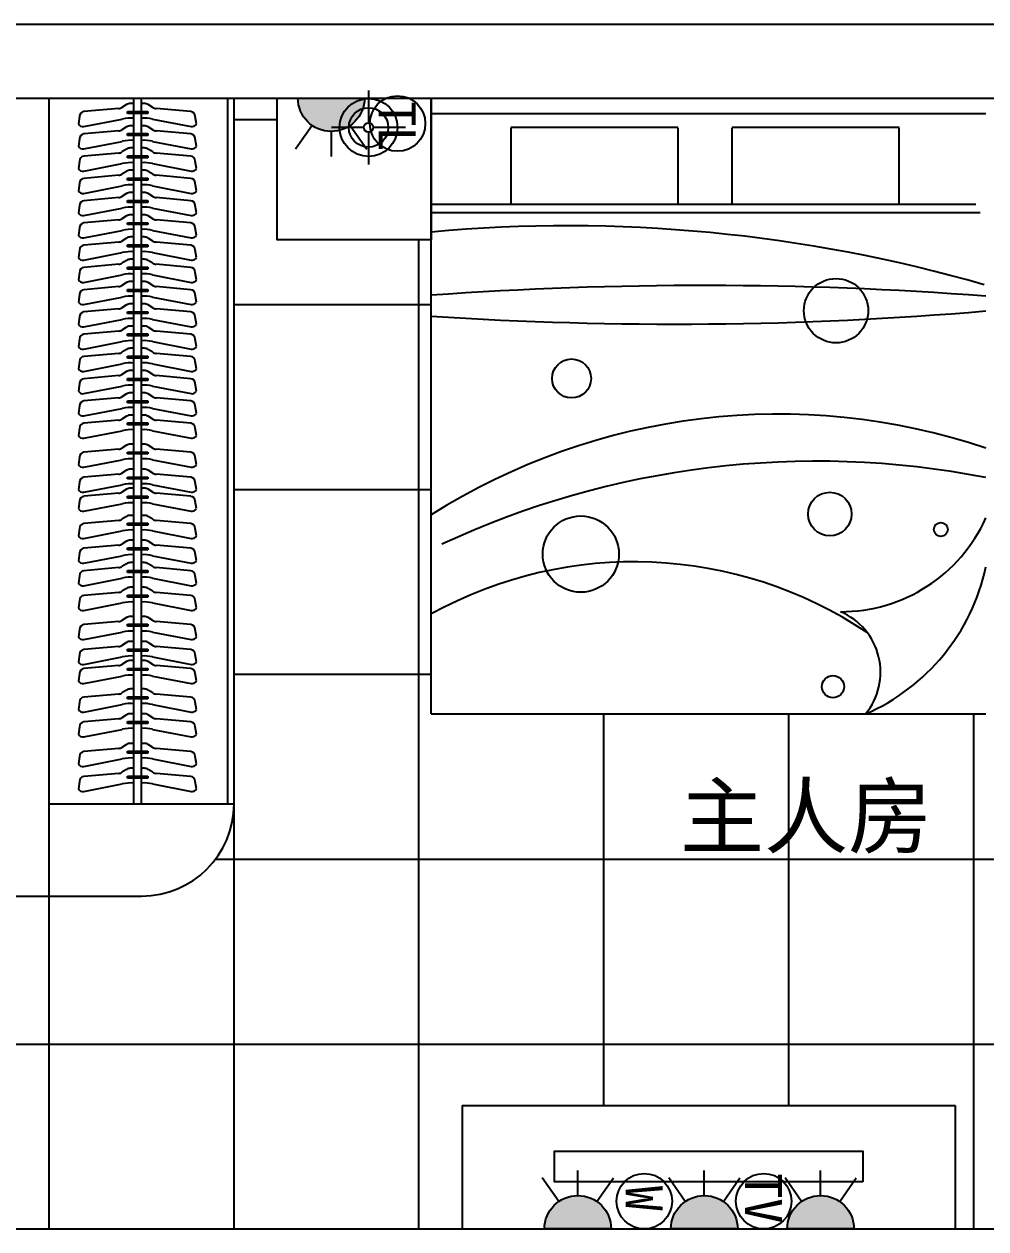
# Model space of a CAD drawing. Header units: millimetres. Extents: x 1149180 to 1411665549, y -85375798 to -28940.
# Drawn here: x 1159654 to 1162774, y -122404 to -118494 of the extents above; entities that cross this region are included whole.
import ezdxf

# ---------------------------------------------------------------- set-up
doc = ezdxf.new("R2010")
doc.units = ezdxf.units.MM
doc.linetypes.add('DASHED', pattern=[0.75, 0.5, -0.25])
for name, color, linetype in [('C', 4, 'Continuous'), ('DIME', 3, 'Continuous'), ('GSHTK', 7, 'Continuous'), ('LAYER7', 7, 'Continuous'), ('家具', 8, 'Continuous')]:
    doc.layers.add(name, color=color, linetype=linetype)
doc.styles.get("Standard").update_dxf_attribs({"font": 'txt', "bigfont": 'gbcbig.shx'})
doc.styles.add('样式 1', font='SIMFANG.TTF')

# ---------------------------------------------------------------- blocks, each defined once
blk = doc.blocks.new('grgrhhh')
at = {"ltscale": 20}
blk.add_hatch(color=22, dxfattribs=at).paths.add_polyline_path([(151041.2, -8961.1, 1), (150824.7, -8961.1)])
at = {"color": 22, "ltscale": 20}
for p, q in [((150871, -8872.4), (150817.4, -8795.5)), ((150932.9, -8852.9), (150932.9, -8771.5)), ((150994.9, -8872.4), (151048.4, -8795.5)), ((150824.7, -8961.1), (151041.2, -8961.1))]:
    blk.add_line(p, q, dxfattribs=at)
blk.add_arc((150932.9, -8961.1), 108.2, 0, 180, dxfattribs=at)

msp = doc.modelspace()

# ---------------------------------------------------------------- linework, layer by layer
at = {"color": 8}
for p, q in [((1157794.7, -118494.3), (1163914.7, -118494.3)), ((1157794.7, -118734.3), (1163674.7, -118734.3)), ((1159734.7, -121324.3), (1159734.7, -118734.3)), ((1160010, -121024.3), (1160010, -118734.3)), ((1160034, -121024.3), (1160034, -118734.3)), ((1160314.7, -121024.3), (1160314.7, -118734.3)), ((1160334.7, -118804.3), (1160474.7, -118804.3)), ((1160934.7, -122404.3), (1160934.7, -119194.3)), ((1160334.7, -119404.3), (1160974.7, -119404.3)), ((1160010, -119938.4), (1160010, -119932.7)), ((1160034, -119938.4), (1160034, -119932.7)), ((1160334.7, -120004.3), (1160974.7, -120004.3)), ((1160010, -120497.5), (1160010, -120491.8)), ((1160034, -120497.5), (1160034, -120491.8)), ((1160334.7, -120604.3), (1160974.7, -120604.3)), ((1161534.7, -122004.3), (1161534.7, -120733.2)), ((1162134.7, -122004.3), (1162134.7, -120733.2)), ((1162734.7, -122404.3), (1162734.7, -120733.2)), ((1160010, -120909.5), (1160010, -120903.8)), ((1160034, -120909.5), (1160034, -120903.8)), ((1159734.7, -121024.3), (1160334.7, -121024.3)), ((1160334.7, -122404.3), (1160334.7, -121024.3)), ((1160274.7, -121204.3), (1163674.7, -121204.3)), ((1159494.7, -121324.3), (1159734.7, -121324.3)), ((1159734.7, -122404.3), (1159734.7, -121324.3)), ((1159734.7, -121324.3), (1160034.7, -121324.3)), ((1157934.7, -121804.3), (1163674.7, -121804.3)), ((1161074.5, -122004.3), (1162674.5, -122004.3)), ((1161074.5, -122004.3), (1161074.5, -122404.3)), ((1162674.5, -122004.3), (1162674.5, -122404.3)), ((1157934.7, -122404.3), (1163674.7, -122404.3))]:
    msp.add_line(p, q, dxfattribs=at)
at = {"color": 1}
msp.add_line((1160334.7, -121024.3), (1160334.7, -118734.3), dxfattribs=at)
at = {"color": 4}
msp.add_lwpolyline([(1162374.5, -122251.8), (1161374.5, -122251.8), (1161374.5, -122151.8), (1162374.5, -122151.8)], close=True, dxfattribs=at)
at = {"color": 8}
msp.add_arc((1160034.7, -121024.3), 300, 270, 0, dxfattribs=at)
at = {"layer": 'DIME', "color": 8}
for p, q in [((1159960.4, -118768.3), (1159847.8, -118778.4)), ((1159986.3, -118755.4), (1159971.1, -118764.8)), ((1159988.8, -118777.5), (1160055.3, -118777.5)), ((1159988.8, -118783.9), (1159988.8, -118777.5)), ((1160055.3, -118783.9), (1159988.8, -118783.9)), ((1160010, -118751.9), (1159998.9, -118751.9)), ((1160043.3, -118751.9), (1160034, -118751.9)), ((1160055.3, -118777.5), (1160055.3, -118783.9)), ((1160071.1, -118764.8), (1160055.9, -118755.4)), ((1160194.4, -118778.4), (1160081.7, -118768.3)), ((1159833.1, -118794.4), (1159829.7, -118818.4)), ((1159847, -118826.8), (1159971.9, -118802.6)), ((1160010, -118824.1), (1159998.9, -118824.1)), ((1160043.3, -118824.1), (1160034, -118824.1)), ((1160070.3, -118802.6), (1160195.1, -118826.8)), ((1160212.4, -118818.4), (1160209.1, -118794.4)), ((1159960.4, -118840.6), (1159847.8, -118850.6)), ((1159986.3, -118827.7), (1159971.1, -118837)), ((1159988.8, -118849.7), (1160055.3, -118849.7)), ((1159988.8, -118856.1), (1159988.8, -118849.7)), ((1160055.3, -118856.1), (1159988.8, -118856.1)), ((1160055.3, -118849.7), (1160055.3, -118856.1)), ((1160071.1, -118837), (1160055.9, -118827.7)), ((1160194.4, -118850.6), (1160081.7, -118840.6)), ((1159833.1, -118866.6), (1159829.7, -118890.6)), ((1159847, -118899), (1159971.9, -118874.8)), ((1159986.3, -118899.9), (1159971.1, -118909.3)), ((1160010, -118896.3), (1159998.9, -118896.3)), ((1160043.3, -118896.3), (1160034, -118896.3)), ((1160071.1, -118909.3), (1160055.9, -118899.9)), ((1160070.3, -118874.8), (1160195.1, -118899)), ((1160212.4, -118890.6), (1160209.1, -118866.6)), ((1159833.1, -118938.8), (1159829.7, -118962.8)), ((1159960.4, -118912.8), (1159847.8, -118922.9)), ((1159988.8, -118922), (1160055.3, -118922)), ((1159988.8, -118928.4), (1159988.8, -118922)), ((1160055.3, -118928.4), (1159988.8, -118928.4)), ((1160055.3, -118922), (1160055.3, -118928.4)), ((1160194.4, -118922.9), (1160081.7, -118912.8)), ((1160212.4, -118962.8), (1160209.1, -118938.8)), ((1159847, -118971.3), (1159971.9, -118947)), ((1159986.3, -118972.1), (1159971.1, -118981.5)), ((1160010, -118968.5), (1159998.9, -118968.5)), ((1160043.3, -118968.5), (1160034, -118968.5)), ((1160071.1, -118981.5), (1160055.9, -118972.1)), ((1160070.3, -118947), (1160195.1, -118971.3)), ((1159833.1, -119011), (1159829.7, -119035.1)), ((1159847, -119043.5), (1159971.9, -119019.3)), ((1159960.4, -118985), (1159847.8, -118995.1)), ((1159988.8, -118994.2), (1160055.3, -118994.2)), ((1159988.8, -119000.6), (1159988.8, -118994.2)), ((1160055.3, -119000.6), (1159988.8, -119000.6)), ((1160055.3, -118994.2), (1160055.3, -119000.6)), ((1160070.3, -119019.3), (1160195.1, -119043.5)), ((1160194.4, -118995.1), (1160081.7, -118985)), ((1160212.4, -119035.1), (1160209.1, -119011)), ((1159960.4, -119057.2), (1159847.8, -119067.3)), ((1159986.3, -119044.4), (1159971.1, -119053.7)), ((1160010, -119040.8), (1159998.9, -119040.8)), ((1160043.3, -119040.8), (1160034, -119040.8)), ((1160071.1, -119053.7), (1160055.9, -119044.4)), ((1160194.4, -119067.3), (1160081.7, -119057.2)), ((1159833.1, -119083.3), (1159829.7, -119107.3)), ((1159847, -119115.7), (1159971.9, -119091.5)), ((1159988.8, -119066.4), (1160055.3, -119066.4)), ((1159988.8, -119072.8), (1159988.8, -119066.4)), ((1160055.3, -119072.8), (1159988.8, -119072.8)), ((1160055.3, -119066.4), (1160055.3, -119072.8)), ((1160070.3, -119091.5), (1160195.1, -119115.7)), ((1160212.4, -119107.3), (1160209.1, -119083.3)), ((1159960.4, -119129.5), (1159847.8, -119139.5)), ((1159986.3, -119116.6), (1159971.1, -119126)), ((1160010, -119113), (1159998.9, -119113)), ((1160043.3, -119113), (1160034, -119113)), ((1160071.1, -119126), (1160055.9, -119116.6)), ((1160194.4, -119139.5), (1160081.7, -119129.5)), ((1159833.1, -119155.5), (1159829.7, -119179.5)), ((1159847, -119188), (1159971.9, -119163.7)), ((1159988.8, -119138.7), (1160055.3, -119138.7)), ((1159988.8, -119145), (1159988.8, -119138.7)), ((1160055.3, -119145), (1159988.8, -119145)), ((1160055.3, -119138.7), (1160055.3, -119145)), ((1160070.3, -119163.7), (1160195.1, -119188)), ((1160212.4, -119179.5), (1160209.1, -119155.5)), ((1159960.4, -119201.7), (1159847.8, -119211.8)), ((1159986.3, -119188.8), (1159971.1, -119198.2)), ((1159988.8, -119210.9), (1160055.3, -119210.9)), ((1159988.8, -119217.3), (1159988.8, -119210.9)), ((1160010, -119185.2), (1159998.9, -119185.2)), ((1160043.3, -119185.2), (1160034, -119185.2)), ((1160055.3, -119210.9), (1160055.3, -119217.3)), ((1160071.1, -119198.2), (1160055.9, -119188.8)), ((1160194.4, -119211.8), (1160081.7, -119201.7)), ((1159833.1, -119227.7), (1159829.7, -119251.8)), ((1159847, -119260.2), (1159971.9, -119235.9)), ((1160055.3, -119217.3), (1159988.8, -119217.3)), ((1160070.3, -119235.9), (1160195.1, -119260.2)), ((1160212.4, -119251.8), (1160209.1, -119227.7)), ((1159960.4, -119273.9), (1159847.8, -119284)), ((1159986.3, -119261), (1159971.1, -119270.4)), ((1159988.8, -119283.1), (1160055.3, -119283.1)), ((1159988.8, -119289.5), (1159988.8, -119283.1)), ((1160055.3, -119289.5), (1159988.8, -119289.5)), ((1160010, -119257.5), (1159998.9, -119257.5)), ((1160043.3, -119257.5), (1160034, -119257.5)), ((1160055.3, -119283.1), (1160055.3, -119289.5)), ((1160071.1, -119270.4), (1160055.9, -119261)), ((1160194.4, -119284), (1160081.7, -119273.9)), ((1159833.1, -119299.9), (1159829.7, -119324)), ((1159847, -119332.4), (1159971.9, -119308.2)), ((1160010, -119329.7), (1159998.9, -119329.7)), ((1160043.3, -119329.7), (1160034, -119329.7)), ((1160070.3, -119308.2), (1160195.1, -119332.4)), ((1160212.4, -119324), (1160209.1, -119299.9)), ((1159833.1, -119372.2), (1159829.7, -119396.2)), ((1159960.4, -119346.1), (1159847.8, -119356.2)), ((1159986.3, -119333.3), (1159971.1, -119342.6)), ((1159988.8, -119355.3), (1160055.3, -119355.3)), ((1159988.8, -119361.7), (1159988.8, -119355.3)), ((1160055.3, -119361.7), (1159988.8, -119361.7)), ((1160055.3, -119355.3), (1160055.3, -119361.7)), ((1160071.1, -119342.6), (1160055.9, -119333.3)), ((1160194.4, -119356.2), (1160081.7, -119346.1)), ((1160212.4, -119396.2), (1160209.1, -119372.2)), ((1159847, -119404.6), (1159971.9, -119380.4)), ((1159986.3, -119405.5), (1159971.1, -119414.9)), ((1160010, -119401.9), (1159998.9, -119401.9)), ((1160043.3, -119401.9), (1160034, -119401.9)), ((1160071.1, -119414.9), (1160055.9, -119405.5)), ((1160070.3, -119380.4), (1160195.1, -119404.6)), ((1159833.1, -119444.4), (1159829.7, -119468.4)), ((1159960.4, -119418.4), (1159847.8, -119428.5)), ((1159988.8, -119427.6), (1160055.3, -119427.6)), ((1159988.8, -119434), (1159988.8, -119427.6)), ((1160055.3, -119434), (1159988.8, -119434)), ((1160055.3, -119427.6), (1160055.3, -119434)), ((1160194.4, -119428.5), (1160081.7, -119418.4)), ((1160212.4, -119468.4), (1160209.1, -119444.4)), ((1159847, -119476.9), (1159971.9, -119452.6)), ((1159986.3, -119477.7), (1159971.1, -119487.1)), ((1160010, -119474.1), (1159998.9, -119474.1)), ((1160043.3, -119474.1), (1160034, -119474.1)), ((1160071.1, -119487.1), (1160055.9, -119477.7)), ((1160070.3, -119452.6), (1160195.1, -119476.9)), ((1159833.1, -119516.6), (1159829.7, -119540.7)), ((1159847, -119549.1), (1159971.9, -119524.8)), ((1159960.4, -119490.6), (1159847.8, -119500.7)), ((1159988.8, -119499.8), (1160055.3, -119499.8)), ((1159988.8, -119506.2), (1159988.8, -119499.8)), ((1160055.3, -119506.2), (1159988.8, -119506.2)), ((1160055.3, -119499.8), (1160055.3, -119506.2)), ((1160070.3, -119524.8), (1160195.1, -119549.1)), ((1160194.4, -119500.7), (1160081.7, -119490.6)), ((1160212.4, -119540.7), (1160209.1, -119516.6)), ((1159960.4, -119562.8), (1159847.8, -119572.9)), ((1159986.3, -119549.9), (1159971.1, -119559.3)), ((1160010, -119546.4), (1159998.9, -119546.4)), ((1160043.3, -119546.4), (1160034, -119546.4)), ((1160071.1, -119559.3), (1160055.9, -119549.9)), ((1160194.4, -119572.9), (1160081.7, -119562.8)), ((1159833.1, -119588.9), (1159829.7, -119612.9)), ((1159847, -119621.3), (1159971.9, -119597.1)), ((1159988.8, -119572), (1160055.3, -119572)), ((1159988.8, -119578.4), (1159988.8, -119572)), ((1160055.3, -119578.4), (1159988.8, -119578.4)), ((1160055.3, -119572), (1160055.3, -119578.4)), ((1160070.3, -119597.1), (1160195.1, -119621.3)), ((1160212.4, -119612.9), (1160209.1, -119588.9)), ((1159960.4, -119635.1), (1159847.8, -119645.1)), ((1159986.3, -119622.2), (1159971.1, -119631.5)), ((1159988.8, -119644.2), (1160055.3, -119644.2)), ((1159988.8, -119650.6), (1159988.8, -119644.2)), ((1160010, -119618.6), (1159998.9, -119618.6)), ((1160043.3, -119618.6), (1160034, -119618.6)), ((1160055.3, -119644.2), (1160055.3, -119650.6)), ((1160071.1, -119631.5), (1160055.9, -119622.2)), ((1160194.4, -119645.1), (1160081.7, -119635.1)), ((1159833.1, -119661.1), (1159829.7, -119685.1)), ((1159847, -119693.5), (1159971.9, -119669.3)), ((1160055.3, -119650.6), (1159988.8, -119650.6)), ((1160070.3, -119669.3), (1160195.1, -119693.5)), ((1160212.4, -119685.1), (1160209.1, -119661.1)), ((1159960.4, -119707.3), (1159847.8, -119717.4)), ((1159986.3, -119694.4), (1159971.1, -119703.8)), ((1159988.8, -119716.5), (1160055.3, -119716.5)), ((1159988.8, -119722.9), (1159988.8, -119716.5)), ((1160055.3, -119722.9), (1159988.8, -119722.9)), ((1160010, -119690.8), (1159998.9, -119690.8)), ((1160043.3, -119690.8), (1160034, -119690.8)), ((1160055.3, -119716.5), (1160055.3, -119722.9)), ((1160071.1, -119703.8), (1160055.9, -119694.4)), ((1160194.4, -119717.4), (1160081.7, -119707.3)), ((1159833.1, -119733.3), (1159829.7, -119757.3)), ((1159847, -119765.8), (1159971.9, -119741.5)), ((1160010, -119763), (1159998.9, -119763)), ((1160043.3, -119763), (1160034, -119763)), ((1160070.3, -119741.5), (1160195.1, -119765.8)), ((1160212.4, -119757.3), (1160209.1, -119733.3)), ((1159960.4, -119779.5), (1159847.8, -119789.6)), ((1159986.3, -119766.6), (1159971.1, -119776)), ((1159988.8, -119788.7), (1160055.3, -119788.7)), ((1159988.8, -119795.1), (1159988.8, -119788.7)), ((1160055.3, -119795.1), (1159988.8, -119795.1)), ((1160055.3, -119788.7), (1160055.3, -119795.1)), ((1160071.1, -119776), (1160055.9, -119766.6)), ((1160194.4, -119789.6), (1160081.7, -119779.5)), ((1159833.1, -119805.5), (1159829.7, -119829.6)), ((1159847, -119838), (1159971.9, -119813.8)), ((1160070.3, -119813.8), (1160195.1, -119838)), ((1160212.4, -119829.6), (1160209.1, -119805.5)), ((1159960.4, -119873.9), (1159847.8, -119883.9)), ((1159986.3, -119861), (1159971.1, -119870.4)), ((1160010, -119857.4), (1159998.9, -119857.4)), ((1160043.3, -119857.4), (1160034, -119857.4)), ((1160071.1, -119870.4), (1160055.9, -119861)), ((1160194.4, -119883.9), (1160081.7, -119873.9)), ((1159833.1, -119899.9), (1159829.7, -119923.9)), ((1159847, -119932.4), (1159971.9, -119908.1)), ((1159988.8, -119883.1), (1160055.3, -119883.1)), ((1159988.8, -119889.4), (1159988.8, -119883.1)), ((1160055.3, -119889.4), (1159988.8, -119889.4)), ((1160055.3, -119883.1), (1160055.3, -119889.4)), ((1160070.3, -119908.1), (1160195.1, -119932.4)), ((1160212.4, -119923.9), (1160209.1, -119899.9)), ((1159960.4, -119954.9), (1159847.8, -119965)), ((1159986.3, -119942), (1159971.1, -119951.4)), ((1160010, -119938.4), (1159998.9, -119938.4)), ((1160043.3, -119938.4), (1160034, -119938.4)), ((1160071.1, -119951.4), (1160055.9, -119942)), ((1160194.4, -119965), (1160081.7, -119954.9)), ((1159833.1, -119980.9), (1159829.7, -120004.9)), ((1159847, -120013.4), (1159971.9, -119989.1)), ((1159988.8, -119964.1), (1160055.3, -119964.1)), ((1159988.8, -119970.5), (1159988.8, -119964.1)), ((1160055.3, -119970.5), (1159988.8, -119970.5)), ((1160055.3, -119964.1), (1160055.3, -119970.5)), ((1160070.3, -119989.1), (1160195.1, -120013.4)), ((1160212.4, -120004.9), (1160209.1, -119980.9)), ((1159960.4, -120016.8), (1159847.8, -120026.8)), ((1159986.3, -120003.9), (1159971.1, -120013.3)), ((1159988.8, -120032.4), (1159988.8, -120026)), ((1159988.8, -120026), (1160055.3, -120026)), ((1160055.3, -120032.4), (1159988.8, -120032.4)), ((1160010, -120000.3), (1159998.9, -120000.3)), ((1160043.3, -120000.3), (1160034, -120000.3)), ((1160055.3, -120026), (1160055.3, -120032.4)), ((1160071.1, -120013.3), (1160055.9, -120003.9)), ((1160194.4, -120026.8), (1160081.7, -120016.8)), ((1159833.1, -120042.8), (1159829.7, -120066.8)), ((1159847, -120075.3), (1159971.9, -120051)), ((1160070.3, -120051), (1160195.1, -120075.3)), ((1160212.4, -120066.8), (1160209.1, -120042.8)), ((1159960.4, -120104.9), (1159847.8, -120115)), ((1159986.3, -120092.1), (1159971.1, -120101.4)), ((1159988.8, -120114.1), (1160055.3, -120114.1)), ((1159988.8, -120120.5), (1159988.8, -120114.1)), ((1160010, -120088.5), (1159998.9, -120088.5)), ((1160043.3, -120088.5), (1160034, -120088.5)), ((1160055.3, -120114.1), (1160055.3, -120120.5)), ((1160071.1, -120101.4), (1160055.9, -120092.1)), ((1160194.4, -120115), (1160081.7, -120104.9)), ((1159833.1, -120131), (1159829.7, -120155)), ((1159847, -120163.4), (1159971.9, -120139.2)), ((1160055.3, -120120.5), (1159988.8, -120120.5)), ((1160070.3, -120139.2), (1160195.1, -120163.4)), ((1160212.4, -120155), (1160209.1, -120131)), ((1159960.4, -120185.2), (1159847.8, -120195.3)), ((1159986.3, -120172.3), (1159971.1, -120181.7)), ((1160010, -120168.8), (1159998.9, -120168.8)), ((1160043.3, -120168.8), (1160034, -120168.8)), ((1160071.1, -120181.7), (1160055.9, -120172.3)), ((1160194.4, -120195.3), (1160081.7, -120185.2)), ((1159833.1, -120211.3), (1159829.7, -120235.3)), ((1159847, -120243.7), (1159971.9, -120219.5)), ((1159988.8, -120194.4), (1160055.3, -120194.4)), ((1159988.8, -120200.8), (1159988.8, -120194.4)), ((1160055.3, -120200.8), (1159988.8, -120200.8)), ((1160055.3, -120194.4), (1160055.3, -120200.8)), ((1160070.3, -120219.5), (1160195.1, -120243.7)), ((1160212.4, -120235.3), (1160209.1, -120211.3)), ((1159960.4, -120258.3), (1159847.8, -120268.4)), ((1159986.3, -120245.5), (1159971.1, -120254.8)), ((1159988.8, -120267.5), (1160055.3, -120267.5)), ((1159988.8, -120273.9), (1159988.8, -120267.5)), ((1160010, -120241.9), (1159998.9, -120241.9)), ((1160043.3, -120241.9), (1160034, -120241.9)), ((1160055.3, -120267.5), (1160055.3, -120273.9)), ((1160071.1, -120254.8), (1160055.9, -120245.5)), ((1160194.4, -120268.4), (1160081.7, -120258.3)), ((1159833.1, -120284.4), (1159829.7, -120308.4)), ((1159847, -120316.8), (1159971.9, -120292.6)), ((1160055.3, -120273.9), (1159988.8, -120273.9)), ((1160070.3, -120292.6), (1160195.1, -120316.8)), ((1160212.4, -120308.4), (1160209.1, -120284.4)), ((1159960.4, -120338.6), (1159847.8, -120348.7)), ((1159986.3, -120325.7), (1159971.1, -120335.1)), ((1159988.8, -120347.8), (1160055.3, -120347.8)), ((1159988.8, -120354.2), (1159988.8, -120347.8)), ((1160010, -120322.1), (1159998.9, -120322.1)), ((1160043.3, -120322.1), (1160034, -120322.1)), ((1160055.3, -120347.8), (1160055.3, -120354.2)), ((1160071.1, -120335.1), (1160055.9, -120325.7)), ((1160194.4, -120348.7), (1160081.7, -120338.6)), ((1159833.1, -120364.6), (1159829.7, -120388.7)), ((1159847, -120397.1), (1159971.9, -120372.9)), ((1160055.3, -120354.2), (1159988.8, -120354.2)), ((1160070.3, -120372.9), (1160195.1, -120397.1)), ((1160212.4, -120388.7), (1160209.1, -120364.6)), ((1159986.3, -120420.1), (1159971.1, -120429.5)), ((1160010, -120416.5), (1159998.9, -120416.5)), ((1160043.3, -120416.5), (1160034, -120416.5)), ((1160071.1, -120429.5), (1160055.9, -120420.1)), ((1159833.1, -120459), (1159829.7, -120483)), ((1159960.4, -120433), (1159847.8, -120443)), ((1159988.8, -120442.2), (1160055.3, -120442.2)), ((1159988.8, -120448.6), (1159988.8, -120442.2)), ((1160055.3, -120448.6), (1159988.8, -120448.6)), ((1160055.3, -120442.2), (1160055.3, -120448.6)), ((1160194.4, -120443), (1160081.7, -120433)), ((1160212.4, -120483), (1160209.1, -120459)), ((1159847, -120491.5), (1159971.9, -120467.2)), ((1159986.3, -120501.1), (1159971.1, -120510.5)), ((1160010, -120497.5), (1159998.9, -120497.5)), ((1160043.3, -120497.5), (1160034, -120497.5)), ((1160071.1, -120510.5), (1160055.9, -120501.1)), ((1160070.3, -120467.2), (1160195.1, -120491.5)), ((1159833.1, -120540), (1159829.7, -120564)), ((1159960.4, -120514), (1159847.8, -120524.1)), ((1159988.8, -120523.2), (1160055.3, -120523.2)), ((1159988.8, -120529.6), (1159988.8, -120523.2)), ((1160055.3, -120529.6), (1159988.8, -120529.6)), ((1160055.3, -120523.2), (1160055.3, -120529.6)), ((1160194.4, -120524.1), (1160081.7, -120514)), ((1160212.4, -120564), (1160209.1, -120540)), ((1159847, -120572.5), (1159971.9, -120548.2)), ((1159960.4, -120575.9), (1159847.8, -120586)), ((1159986.3, -120563), (1159971.1, -120572.4)), ((1160010, -120559.4), (1159998.9, -120559.4)), ((1160043.3, -120559.4), (1160034, -120559.4)), ((1160071.1, -120572.4), (1160055.9, -120563)), ((1160070.3, -120548.2), (1160195.1, -120572.5)), ((1160194.4, -120586), (1160081.7, -120575.9)), ((1159833.1, -120601.9), (1159829.7, -120625.9)), ((1159847, -120634.4), (1159971.9, -120610.1)), ((1159988.8, -120585.1), (1160055.3, -120585.1)), ((1159988.8, -120591.5), (1159988.8, -120585.1)), ((1160055.3, -120591.5), (1159988.8, -120591.5)), ((1160055.3, -120585.1), (1160055.3, -120591.5)), ((1160070.3, -120610.1), (1160195.1, -120634.4)), ((1160212.4, -120625.9), (1160209.1, -120601.9)), ((1159986.3, -120655.6), (1159971.1, -120664.9)), ((1160010, -120652), (1159998.9, -120652)), ((1160043.3, -120652), (1160034, -120652)), ((1160071.1, -120664.9), (1160055.9, -120655.6)), ((1159833.1, -120694.5), (1159829.7, -120718.5)), ((1159960.4, -120668.4), (1159847.8, -120678.5)), ((1159988.8, -120677.6), (1160055.3, -120677.6)), ((1159988.8, -120684), (1159988.8, -120677.6)), ((1160055.3, -120684), (1159988.8, -120684)), ((1160055.3, -120677.6), (1160055.3, -120684)), ((1160194.4, -120678.5), (1160081.7, -120668.4)), ((1160212.4, -120718.5), (1160209.1, -120694.5)), ((1159847, -120726.9), (1159971.9, -120702.7)), ((1159986.3, -120735.8), (1159971.1, -120745.2)), ((1160010, -120732.2), (1159998.9, -120732.2)), ((1160043.3, -120732.2), (1160034, -120732.2)), ((1160071.1, -120745.2), (1160055.9, -120735.8)), ((1160070.3, -120702.7), (1160195.1, -120726.9)), ((1159833.1, -120774.7), (1159829.7, -120798.8)), ((1159960.4, -120748.7), (1159847.8, -120758.8)), ((1159988.8, -120757.9), (1160055.3, -120757.9)), ((1159988.8, -120764.3), (1159988.8, -120757.9)), ((1160055.3, -120764.3), (1159988.8, -120764.3)), ((1160055.3, -120757.9), (1160055.3, -120764.3)), ((1160194.4, -120758.8), (1160081.7, -120748.7)), ((1160212.4, -120798.8), (1160209.1, -120774.7)), ((1159847, -120807.2), (1159971.9, -120783)), ((1160070.3, -120783), (1160195.1, -120807.2)), ((1159960.4, -120845), (1159847.8, -120855.1)), ((1159986.3, -120832.1), (1159971.1, -120841.5)), ((1159988.8, -120854.2), (1160055.3, -120854.2)), ((1159988.8, -120860.6), (1159988.8, -120854.2)), ((1160010, -120828.5), (1159998.9, -120828.5)), ((1160043.3, -120828.5), (1160034, -120828.5)), ((1160055.3, -120854.2), (1160055.3, -120860.6)), ((1160071.1, -120841.5), (1160055.9, -120832.1)), ((1160194.4, -120855.1), (1160081.7, -120845)), ((1159833.1, -120871), (1159829.7, -120895)), ((1159847, -120903.5), (1159971.9, -120879.2)), ((1160055.3, -120860.6), (1159988.8, -120860.6)), ((1160070.3, -120879.2), (1160195.1, -120903.5)), ((1160212.4, -120895), (1160209.1, -120871)), ((1159960.4, -120926), (1159847.8, -120936.1)), ((1159986.3, -120913.1), (1159971.1, -120922.5)), ((1159988.8, -120935.2), (1160055.3, -120935.2)), ((1159988.8, -120941.6), (1159988.8, -120935.2)), ((1160010, -120909.5), (1159998.9, -120909.5)), ((1160043.3, -120909.5), (1160034, -120909.5)), ((1160055.3, -120935.2), (1160055.3, -120941.6)), ((1160071.1, -120922.5), (1160055.9, -120913.1)), ((1160194.4, -120936.1), (1160081.7, -120926)), ((1159833.1, -120952), (1159829.7, -120976.1)), ((1159847, -120984.5), (1159971.9, -120960.2)), ((1160055.3, -120941.6), (1159988.8, -120941.6)), ((1160070.3, -120960.2), (1160195.1, -120984.5)), ((1160212.4, -120976.1), (1160209.1, -120952))]:
    msp.add_line(p, q, dxfattribs=at)
for centre, radius, start, end in [((1159849.1, -118794.4), 16, 94.6237, 180), ((1159958.5, -118744.4), 24, 274.6237, 301.7137), ((1159998.9, -118775.9), 24, 90, 121.7137), ((1160043.3, -118775.9), 24, 58.2863, 90), ((1160083.7, -118744.4), 24, 238.2863, 265.3763), ((1160193.1, -118794.4), 16, 0, 85.3763), ((1159844, -118811.1), 16, 207.0567, 280.9889), ((1159999.3, -118914), 114.8, 84.6535, 103.8228), ((1159998.9, -118848.1), 24, 90, 121.7137), ((1160042.9, -118914), 114.8, 76.1772, 94.416), ((1160043.3, -118848.1), 24, 58.2863, 90), ((1160198.2, -118811.1), 16, 259.0111, 332.9433), ((1159849.1, -118866.6), 16, 94.6237, 180), ((1159958.5, -118816.6), 24, 274.6237, 301.7137), ((1160083.7, -118816.6), 24, 238.2863, 265.3763), ((1160193.1, -118866.6), 16, 0, 85.3763), ((1159844, -118883.3), 16, 207.0567, 280.9889), ((1159999.3, -118986.2), 114.8, 84.6535, 103.8228), ((1159998.9, -118920.3), 24, 90, 121.7137), ((1160042.9, -118986.2), 114.8, 76.1772, 94.416), ((1160043.3, -118920.3), 24, 58.2863, 90), ((1160198.2, -118883.3), 16, 259.0111, 332.9433), ((1159849.1, -118938.8), 16, 94.6237, 180), ((1159958.5, -118888.9), 24, 274.6237, 301.7137), ((1160083.7, -118888.9), 24, 238.2863, 265.3763), ((1160193.1, -118938.8), 16, 0, 85.3763), ((1159844, -118955.6), 16, 207.0567, 280.9889), ((1159999.3, -119058.5), 114.8, 84.6535, 103.8228), ((1159998.9, -118992.5), 24, 90, 121.7137), ((1160042.9, -119058.5), 114.8, 76.1772, 94.416), ((1160043.3, -118992.5), 24, 58.2863, 90), ((1160198.2, -118955.6), 16, 259.0111, 332.9433), ((1159849.1, -119011), 16, 94.6237, 180), ((1159958.5, -118961.1), 24, 274.6237, 301.7137), ((1159999.3, -119130.7), 114.8, 84.6535, 103.8228), ((1160042.9, -119130.7), 114.8, 76.1772, 94.416), ((1160083.7, -118961.1), 24, 238.2863, 265.3763), ((1160193.1, -119011), 16, 0, 85.3763), ((1159844, -119027.8), 16, 207.0567, 280.9889), ((1159958.5, -119033.3), 24, 274.6237, 301.7137), ((1159998.9, -119064.8), 24, 90, 121.7137), ((1160043.3, -119064.8), 24, 58.2863, 90), ((1160083.7, -119033.3), 24, 238.2863, 265.3763), ((1160198.2, -119027.8), 16, 259.0111, 332.9433), ((1159849.1, -119083.3), 16, 94.6237, 180), ((1159999.3, -119202.9), 114.8, 84.6535, 103.8228), ((1160042.9, -119202.9), 114.8, 76.1772, 94.416), ((1160193.1, -119083.3), 16, 0, 85.3763), ((1159844, -119100), 16, 207.0567, 280.9889), ((1159958.5, -119105.5), 24, 274.6237, 301.7137), ((1159998.9, -119137), 24, 90, 121.7137), ((1160043.3, -119137), 24, 58.2863, 90), ((1160083.7, -119105.5), 24, 238.2863, 265.3763), ((1160198.2, -119100), 16, 259.0111, 332.9433), ((1159849.1, -119155.5), 16, 94.6237, 180), ((1159999.3, -119275.1), 114.8, 84.6535, 103.8228), ((1160042.9, -119275.1), 114.8, 76.1772, 94.416), ((1160193.1, -119155.5), 16, 0, 85.3763), ((1159844, -119172.3), 16, 207.0567, 280.9889), ((1159849.1, -119227.7), 16, 94.6237, 180), ((1159958.5, -119177.8), 24, 274.6237, 301.7137), ((1159998.9, -119209.2), 24, 90, 121.7137), ((1160043.3, -119209.2), 24, 58.2863, 90), ((1160083.7, -119177.8), 24, 238.2863, 265.3763), ((1160193.1, -119227.7), 16, 0, 85.3763), ((1160198.2, -119172.3), 16, 259.0111, 332.9433), ((1159844, -119244.5), 16, 207.0567, 280.9889), ((1159999.3, -119347.4), 114.8, 84.6535, 103.8228), ((1160042.9, -119347.4), 114.8, 76.1772, 94.416), ((1160198.2, -119244.5), 16, 259.0111, 332.9433), ((1159849.1, -119299.9), 16, 94.6237, 180), ((1159958.5, -119250), 24, 274.6237, 301.7137), ((1159998.9, -119281.5), 24, 90, 121.7137), ((1160043.3, -119281.5), 24, 58.2863, 90), ((1160083.7, -119250), 24, 238.2863, 265.3763), ((1160193.1, -119299.9), 16, 0, 85.3763), ((1159844, -119316.7), 16, 207.0567, 280.9889), ((1159999.3, -119419.6), 114.8, 84.6535, 103.8228), ((1159998.9, -119353.7), 24, 90, 121.7137), ((1160042.9, -119419.6), 114.8, 76.1772, 94.416), ((1160043.3, -119353.7), 24, 58.2863, 90), ((1160198.2, -119316.7), 16, 259.0111, 332.9433), ((1159849.1, -119372.2), 16, 94.6237, 180), ((1159958.5, -119322.2), 24, 274.6237, 301.7137), ((1160083.7, -119322.2), 24, 238.2863, 265.3763), ((1160193.1, -119372.2), 16, 0, 85.3763), ((1159844, -119388.9), 16, 207.0567, 280.9889), ((1159999.3, -119491.8), 114.8, 84.6535, 103.8228), ((1159998.9, -119425.9), 24, 90, 121.7137), ((1160042.9, -119491.8), 114.8, 76.1772, 94.416), ((1160043.3, -119425.9), 24, 58.2863, 90), ((1160198.2, -119388.9), 16, 259.0111, 332.9433), ((1159849.1, -119444.4), 16, 94.6237, 180), ((1159958.5, -119394.4), 24, 274.6237, 301.7137), ((1159999.3, -119564.1), 114.8, 84.6535, 103.8228), ((1160042.9, -119564.1), 114.8, 76.1772, 94.416), ((1160083.7, -119394.4), 24, 238.2863, 265.3763), ((1160193.1, -119444.4), 16, 0, 85.3763), ((1159844, -119461.2), 16, 207.0567, 280.9889), ((1159958.5, -119466.7), 24, 274.6237, 301.7137), ((1159998.9, -119498.1), 24, 90, 121.7137), ((1160043.3, -119498.1), 24, 58.2863, 90), ((1160083.7, -119466.7), 24, 238.2863, 265.3763), ((1160198.2, -119461.2), 16, 259.0111, 332.9433), ((1159849.1, -119516.6), 16, 94.6237, 180), ((1159999.3, -119636.3), 114.8, 84.6535, 103.8228), ((1160042.9, -119636.3), 114.8, 76.1772, 94.416), ((1160193.1, -119516.6), 16, 0, 85.3763), ((1159844, -119533.4), 16, 207.0567, 280.9889), ((1159958.5, -119538.9), 24, 274.6237, 301.7137), ((1159998.9, -119570.4), 24, 90, 121.7137), ((1160043.3, -119570.4), 24, 58.2863, 90), ((1160083.7, -119538.9), 24, 238.2863, 265.3763), ((1160198.2, -119533.4), 16, 259.0111, 332.9433), ((1159849.1, -119588.9), 16, 94.6237, 180), ((1159999.3, -119708.5), 114.8, 84.6535, 103.8228), ((1160042.9, -119708.5), 114.8, 76.1772, 94.416), ((1160193.1, -119588.9), 16, 0, 85.3763), ((1159844, -119605.6), 16, 207.0567, 280.9889), ((1159849.1, -119661.1), 16, 94.6237, 180), ((1159958.5, -119611.1), 24, 274.6237, 301.7137), ((1159998.9, -119642.6), 24, 90, 121.7137), ((1160043.3, -119642.6), 24, 58.2863, 90), ((1160083.7, -119611.1), 24, 238.2863, 265.3763), ((1160193.1, -119661.1), 16, 0, 85.3763), ((1160198.2, -119605.6), 16, 259.0111, 332.9433), ((1159999.3, -119780.7), 114.8, 84.6535, 103.8228), ((1160042.9, -119780.7), 114.8, 76.1772, 94.416), ((1159844, -119677.8), 16, 207.0567, 280.9889), ((1159849.1, -119733.3), 16, 94.6237, 180), ((1159958.5, -119683.4), 24, 274.6237, 301.7137), ((1159998.9, -119714.8), 24, 90, 121.7137), ((1160043.3, -119714.8), 24, 58.2863, 90), ((1160083.7, -119683.4), 24, 238.2863, 265.3763), ((1160193.1, -119733.3), 16, 0, 85.3763), ((1160198.2, -119677.8), 16, 259.0111, 332.9433), ((1159844, -119750.1), 16, 207.0567, 280.9889), ((1159999.3, -119853), 114.8, 84.6535, 103.8228), ((1159998.9, -119787), 24, 90, 121.7137), ((1160042.9, -119853), 114.8, 76.1772, 94.416), ((1160043.3, -119787), 24, 58.2863, 90), ((1160198.2, -119750.1), 16, 259.0111, 332.9433), ((1159849.1, -119805.5), 16, 94.6237, 180), ((1159958.5, -119755.6), 24, 274.6237, 301.7137), ((1160083.7, -119755.6), 24, 238.2863, 265.3763), ((1160193.1, -119805.5), 16, 0, 85.3763), ((1159844, -119822.3), 16, 207.0567, 280.9889), ((1159999.3, -119925.2), 114.8, 84.6535, 103.8228), ((1160042.9, -119925.2), 114.8, 76.1772, 94.416), ((1160198.2, -119822.3), 16, 259.0111, 332.9433), ((1159958.5, -119849.9), 24, 274.6237, 301.7137), ((1159998.9, -119881.4), 24, 90, 121.7137), ((1160043.3, -119881.4), 24, 58.2863, 90), ((1160083.7, -119849.9), 24, 238.2863, 265.3763), ((1159849.1, -119899.9), 16, 94.6237, 180), ((1159999.3, -120019.5), 114.8, 84.6535, 103.8228), ((1160042.9, -120019.5), 114.8, 76.1772, 94.416), ((1160193.1, -119899.9), 16, 0, 85.3763), ((1159844, -119916.6), 16, 207.0567, 280.9889), ((1159958.5, -119931), 24, 274.6237, 301.7137), ((1159998.9, -119962.4), 24, 90, 121.7137), ((1160043.3, -119962.4), 24, 58.2863, 90), ((1160083.7, -119931), 24, 238.2863, 265.3763), ((1160198.2, -119916.6), 16, 259.0111, 332.9433), ((1159849.1, -119980.9), 16, 94.6237, 180), ((1159999.3, -120100.6), 114.8, 84.6535, 103.8228), ((1160042.9, -120100.6), 114.8, 76.1772, 94.416), ((1160193.1, -119980.9), 16, 0, 85.3763), ((1159844, -119997.7), 16, 207.0567, 280.9889), ((1159849.1, -120042.8), 16, 94.6237, 180), ((1159958.5, -119992.8), 24, 274.6237, 301.7137), ((1159998.9, -120024.3), 24, 90, 121.7137), ((1160043.3, -120024.3), 24, 58.2863, 90), ((1160083.7, -119992.8), 24, 238.2863, 265.3763), ((1160193.1, -120042.8), 16, 0, 85.3763), ((1160198.2, -119997.7), 16, 259.0111, 332.9433), ((1159844, -120059.6), 16, 207.0567, 280.9889), ((1159999.3, -120162.5), 114.8, 84.6535, 103.8228), ((1160042.9, -120162.5), 114.8, 76.1772, 94.416), ((1160198.2, -120059.6), 16, 259.0111, 332.9433), ((1159849.1, -120131), 16, 94.6237, 180), ((1159958.5, -120081), 24, 274.6237, 301.7137), ((1159998.9, -120112.5), 24, 90, 121.7137), ((1160043.3, -120112.5), 24, 58.2863, 90), ((1160083.7, -120081), 24, 238.2863, 265.3763), ((1160193.1, -120131), 16, 0, 85.3763), ((1159999.3, -120250.6), 114.8, 84.6535, 103.8228), ((1160042.9, -120250.6), 114.8, 76.1772, 94.416), ((1159844, -120147.7), 16, 207.0567, 280.9889), ((1159958.5, -120161.3), 24, 274.6237, 301.7137), ((1159998.9, -120192.8), 24, 90, 121.7137), ((1160043.3, -120192.8), 24, 58.2863, 90), ((1160083.7, -120161.3), 24, 238.2863, 265.3763), ((1160198.2, -120147.7), 16, 259.0111, 332.9433), ((1159849.1, -120211.3), 16, 94.6237, 180), ((1159999.3, -120330.9), 114.8, 84.6535, 103.8228), ((1160042.9, -120330.9), 114.8, 76.1772, 94.416), ((1160193.1, -120211.3), 16, 0, 85.3763), ((1159844, -120228), 16, 207.0567, 280.9889), ((1159849.1, -120284.4), 16, 94.6237, 180), ((1159958.5, -120234.4), 24, 274.6237, 301.7137), ((1159998.9, -120265.9), 24, 90, 121.7137), ((1160043.3, -120265.9), 24, 58.2863, 90), ((1160083.7, -120234.4), 24, 238.2863, 265.3763), ((1160193.1, -120284.4), 16, 0, 85.3763), ((1160198.2, -120228), 16, 259.0111, 332.9433), ((1159844, -120301.1), 16, 207.0567, 280.9889), ((1159999.3, -120404), 114.8, 84.6535, 103.8228), ((1160042.9, -120404), 114.8, 76.1772, 94.416), ((1160198.2, -120301.1), 16, 259.0111, 332.9433), ((1159849.1, -120364.6), 16, 94.6237, 180), ((1159958.5, -120314.7), 24, 274.6237, 301.7137), ((1159998.9, -120346.1), 24, 90, 121.7137), ((1160043.3, -120346.1), 24, 58.2863, 90), ((1160083.7, -120314.7), 24, 238.2863, 265.3763), ((1160193.1, -120364.6), 16, 0, 85.3763), ((1159844, -120381.4), 16, 207.0567, 280.9889), ((1159999.3, -120484.3), 114.8, 84.6535, 103.8228), ((1160042.9, -120484.3), 114.8, 76.1772, 94.416), ((1160198.2, -120381.4), 16, 259.0111, 332.9433), ((1159998.9, -120440.5), 24, 90, 121.7137), ((1160043.3, -120440.5), 24, 58.2863, 90), ((1159849.1, -120459), 16, 94.6237, 180), ((1159958.5, -120409), 24, 274.6237, 301.7137), ((1159999.3, -120578.7), 114.8, 84.6535, 103.8228), ((1160042.9, -120578.7), 114.8, 76.1772, 94.416), ((1160083.7, -120409), 24, 238.2863, 265.3763), ((1160193.1, -120459), 16, 0, 85.3763), ((1159844, -120475.8), 16, 207.0567, 280.9889), ((1159998.9, -120521.5), 24, 90, 121.7137), ((1160043.3, -120521.5), 24, 58.2863, 90), ((1160198.2, -120475.8), 16, 259.0111, 332.9433), ((1159849.1, -120540), 16, 94.6237, 180), ((1159958.5, -120490.1), 24, 274.6237, 301.7137), ((1159999.3, -120659.7), 114.8, 84.6535, 103.8228), ((1160042.9, -120659.7), 114.8, 76.1772, 94.416), ((1160083.7, -120490.1), 24, 238.2863, 265.3763), ((1160193.1, -120540), 16, 0, 85.3763), ((1159844, -120556.8), 16, 207.0567, 280.9889), ((1159958.5, -120551.9), 24, 274.6237, 301.7137), ((1159998.9, -120583.4), 24, 90, 121.7137), ((1160043.3, -120583.4), 24, 58.2863, 90), ((1160083.7, -120551.9), 24, 238.2863, 265.3763), ((1160198.2, -120556.8), 16, 259.0111, 332.9433), ((1159849.1, -120601.9), 16, 94.6237, 180), ((1159999.3, -120721.6), 114.8, 84.6535, 103.8228), ((1160042.9, -120721.6), 114.8, 76.1772, 94.416), ((1160193.1, -120601.9), 16, 0, 85.3763), ((1159844, -120618.7), 16, 207.0567, 280.9889), ((1159998.9, -120676), 24, 90, 121.7137), ((1160043.3, -120676), 24, 58.2863, 90), ((1160198.2, -120618.7), 16, 259.0111, 332.9433), ((1159849.1, -120694.5), 16, 94.6237, 180), ((1159958.5, -120644.5), 24, 274.6237, 301.7137), ((1159999.3, -120814.1), 114.8, 84.6535, 103.8228), ((1160042.9, -120814.1), 114.8, 76.1772, 94.416), ((1160083.7, -120644.5), 24, 238.2863, 265.3763), ((1160193.1, -120694.5), 16, 0, 85.3763), ((1159844, -120711.2), 16, 207.0567, 280.9889), ((1159998.9, -120756.2), 24, 90, 121.7137), ((1160043.3, -120756.2), 24, 58.2863, 90), ((1160198.2, -120711.2), 16, 259.0111, 332.9433), ((1159849.1, -120774.7), 16, 94.6237, 180), ((1159958.5, -120724.8), 24, 274.6237, 301.7137), ((1159999.3, -120894.4), 114.8, 84.6535, 103.8228), ((1160042.9, -120894.4), 114.8, 76.1772, 94.416), ((1160083.7, -120724.8), 24, 238.2863, 265.3763), ((1160193.1, -120774.7), 16, 0, 85.3763), ((1159844, -120791.5), 16, 207.0567, 280.9889), ((1160198.2, -120791.5), 16, 259.0111, 332.9433), ((1159849.1, -120871), 16, 94.6237, 180), ((1159958.5, -120821.1), 24, 274.6237, 301.7137), ((1159998.9, -120852.5), 24, 90, 121.7137), ((1160043.3, -120852.5), 24, 58.2863, 90), ((1160083.7, -120821.1), 24, 238.2863, 265.3763), ((1160193.1, -120871), 16, 0, 85.3763), ((1159844, -120887.8), 16, 207.0567, 280.9889), ((1159999.3, -120990.7), 114.8, 84.6535, 103.8228), ((1160042.9, -120990.7), 114.8, 76.1772, 94.416), ((1160198.2, -120887.8), 16, 259.0111, 332.9433), ((1159849.1, -120952), 16, 94.6237, 180), ((1159958.5, -120902.1), 24, 274.6237, 301.7137), ((1159998.9, -120933.5), 24, 90, 121.7137), ((1160043.3, -120933.5), 24, 58.2863, 90), ((1160083.7, -120902.1), 24, 238.2863, 265.3763), ((1160193.1, -120952), 16, 0, 85.3763), ((1159999.3, -121071.7), 114.8, 84.6535, 103.8228), ((1160042.9, -121071.7), 114.8, 76.1772, 94.416), ((1159844, -120968.8), 16, 207.0567, 280.9889), ((1160198.2, -120968.8), 16, 259.0111, 332.9433)]:
    msp.add_arc(centre, radius, start, end, dxfattribs=at)
at = {"layer": 'LAYER7', "color": 1}
for centre in [(1160865.3, -118817), (1161665.8, -122314.3), (1162053.3, -122314.3)]:
    msp.add_circle(centre, 90, dxfattribs=at)
at = {"layer": '家具'}
for p, q in [((1160771.1, -118709.5), (1160771.1, -118814.3)), ((1160974.7, -119441.7), (1160974.7, -118734.3)), ((1160974.7, -118784.3), (1162774.2, -118784.3)), ((1160755.9, -118829.5), (1160651.1, -118829.5)), ((1160771.1, -118844.7), (1160771.1, -118949.5)), ((1160891.1, -118829.5), (1160786.3, -118829.5)), ((1160974.7, -120733.2), (1160974.7, -119441.7)), ((1160974.7, -120733.2), (1162774.2, -120733.2))]:
    msp.add_line(p, q, dxfattribs=at)
at = {"layer": '家具', "ltscale": 5}
msp.add_line((1160974.7, -118734.3), (1162774.2, -118734.3), dxfattribs=at)
at = {"layer": '家具', "color": 1}
for p, q in [((1160974.7, -119078.5), (1162741.1, -119078.5)), ((1162755.1, -119106.6), (1160974.7, -119106.6))]:
    msp.add_line(p, q, dxfattribs=at)
at = {"layer": '家具'}
msp.add_lwpolyline([(1160974.7, -118734.3), (1160974.7, -119194.3), (1160474.7, -119194.3), (1160474.7, -118734.3)], close=True, dxfattribs=at)
at = {"layer": '家具', "color": 6, "linetype": 'DASHED'}
for points in [[(1161233.2, -118829.7), (1161233.2, -119078.5), (1161775.9, -119078.5), (1161775.9, -118829.7)], [(1161950.4, -118829.7), (1161950.4, -119078.5), (1162493.2, -119078.5), (1162493.2, -118829.7)]]:
    msp.add_lwpolyline(points, close=True, dxfattribs=at)
at = {"layer": '家具'}
for radius in [94, 64, 15.2]:
    msp.add_circle((1160771.1, -118829.5), radius, dxfattribs=at)
at = {"layer": '家具', "color": 1, "ltscale": 5}
for centre, radius in [((1162287.9, -119424.3), 104.4), ((1161429.9, -119644.3), 63.2), ((1162267.9, -120084.3), 70.7), ((1161459.9, -120214.3), 123.7), ((1162627.9, -120134.3), 22.4), ((1162277.9, -120644.3), 36.1)]:
    msp.add_circle(centre, radius, dxfattribs=at)
msp.add_arc((1161416.5, -124029.9), 4880.9, 73.9221, 95.1936, dxfattribs=at)
at = {"layer": '家具', "color": 1}
for centre, radius, start, end in [((1161854.8, -131678.9), 12336.2, 85.72717, 94.09095), ((1161764.4, -107564.2), 11903.8, 266.19637, 274.86664), ((1162101.7, -121866.8), 2106.7, 71.3842, 122.3414), ((1162225.1, -122791.2), 2878.3, 79.0017, 114.9894), ((1162303.4, -119885.1), 516.2, 269.8824, 335.8068), ((1161632, -121602.5), 1363.1, 56.2534, 118.8304), ((1162113.7, -120113.9), 675.6, 293.5545, 347.8529), ((1162219.1, -120597.6), 213.3, 320.5312, 67.0215)]:
    msp.add_arc(centre, radius, start, end, dxfattribs=at)

# ---------------------------------------------------------------- block references
at = {"color": 1, "xscale": -1, "rotation": 180}
msp.add_blockref('grgrhhh', (1009717, -127695.4), dxfattribs=at)
at = {"color": 1, "xscale": -1}
for p in [(1312383, -113443.1), (1312793.5, -113443.1), (1313170.9, -113443.1)]:
    msp.add_blockref('grgrhhh', p, dxfattribs=at)

# ---------------------------------------------------------------- texts
at = {"layer": 'C', "color": 4, "char_height": 120, "width": 6261.928, "rotation": 270, "style": '样式 1'}
for s, insert, attachment_point in [('TL', (1160804.5, -118744.7), 7), ('W', (1161605, -122345.7), 9), ('TV', (1161992.5, -122386.5), 9)]:
    msp.add_mtext(s, dxfattribs=dict(at, insert=insert, attachment_point=attachment_point))
at = {"layer": 'GSHTK', "color": 1, "insert": (1161781.9, -120964.9), "char_height": 200, "width": 1435.504, "attachment_point": 1}
msp.add_mtext('\\pt200;{\\fSimSun|b0|i0|c134|p2;主人房}', dxfattribs=at)

doc.saveas('drawing.dxf')
